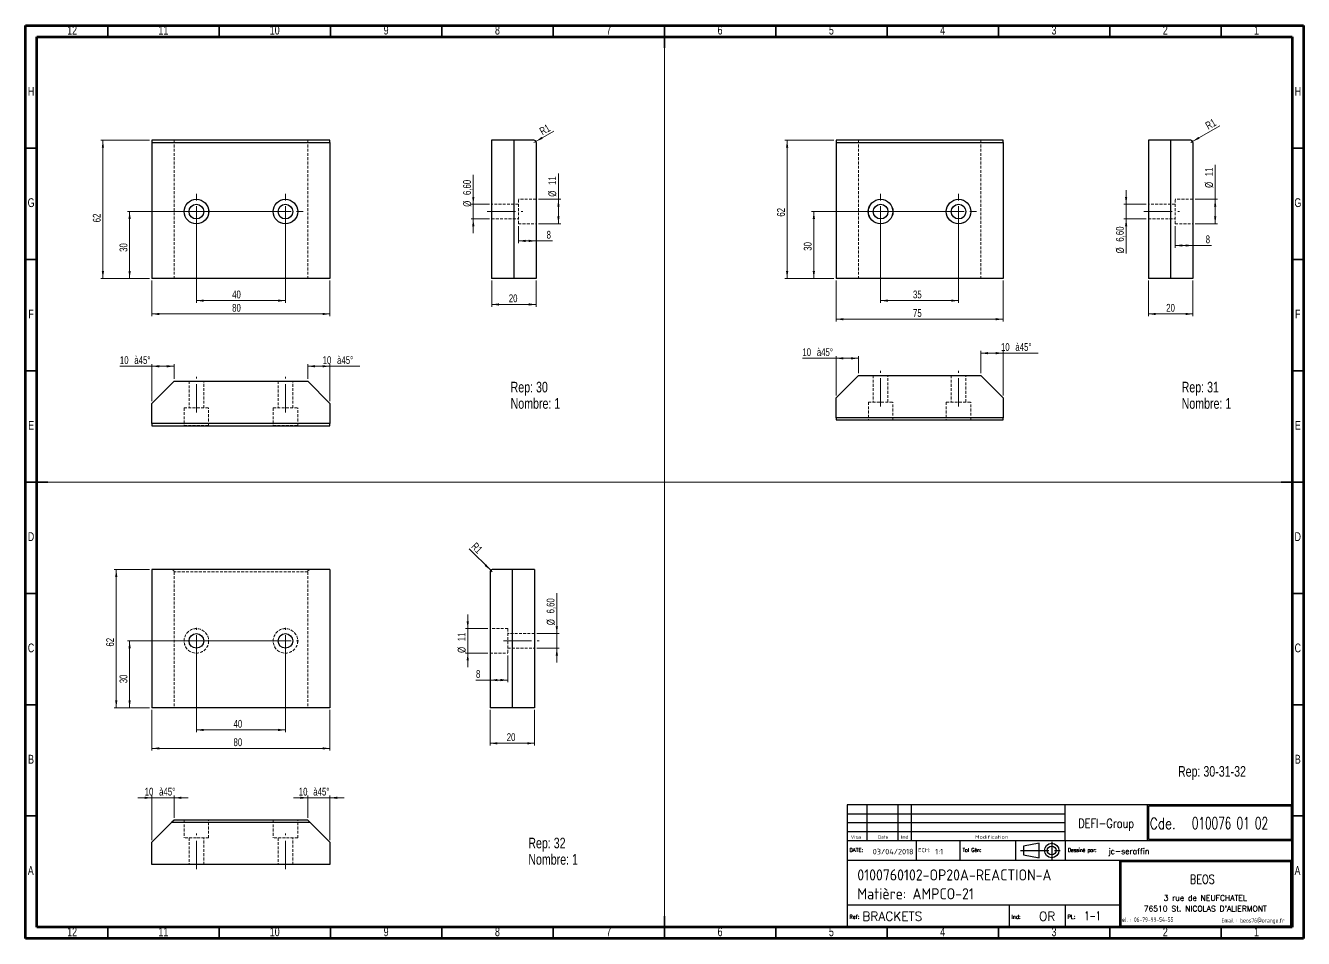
# Model space of a CAD drawing. Header units: millimetres. Extents: x 15 to 589, y 5 to 415.
import ezdxf

# ---------------------------------------------------------------- set-up
doc = ezdxf.new("R2010")
doc.units = ezdxf.units.MM
doc.linetypes.add('CENTERX2', pattern=[20.32, 12.7, -2.54, 2.54, -2.54])
doc.linetypes.add('HIDDEN', pattern=[1.905, 1.27, -0.635])
doc.layers.add('DIMENSIONS', color=176, linetype='Continuous')
doc.styles.add('SLDTEXTSTYLE0', font='TXT', dxfattribs={"width": 0.75})
doc.styles.add('SLDTEXTSTYLE1', font='ISOCP')
doc.styles.add('SLDTEXTSTYLE10', font='ISOCP', dxfattribs={"width": 1.147311})
doc.styles.add('SLDTEXTSTYLE11', font='ISOCP', dxfattribs={"width": 1.385904})
doc.styles.add('SLDTEXTSTYLE12', font='ISOCP', dxfattribs={"width": 1.246461})
doc.styles.add('SLDTEXTSTYLE13', font='ROMAND')
doc.styles.add('SLDTEXTSTYLE2', font='ROMANT', dxfattribs={"width": 0.8})
doc.styles.add('SLDTEXTSTYLE3', font='ISOCP', dxfattribs={"width": 0.8})
doc.styles.add('SLDTEXTSTYLE4', font='ROMANS', dxfattribs={"width": 0.8})
doc.styles.add('SLDTEXTSTYLE5', font='ROMANT')
doc.styles.add('SLDTEXTSTYLE6', font='ROMANS')
doc.styles.add('SLDTEXTSTYLE7', font='ROMANT', dxfattribs={"width": 0.65})
doc.styles.add('SLDTEXTSTYLE8', font='ISOCP', dxfattribs={"width": 1.446157})
doc.styles.add('SLDTEXTSTYLE9', font='ISOCP', dxfattribs={"width": 1.294402})
doc.dimstyles.new('SLDDIMSTYLE0', dxfattribs={"dimtxt": 3.5, "dimasz": 3.302, "dimexe": 0, "dimexo": 0.0625, "dimgap": 0.875, "dimtad": 1, "dimrnd": 1e-09, "dimzin": 12, "dimdsep": 46, "dimtxsty": 'SLDTEXTSTYLE0', "dimsah": 1, "dimcen": 0.09, "dimadec": 0, "dimazin": 3, "dimtfac": 1, "dimtofl": 0, "dimtmove": 0, "dimatfit": 3, "dimfxl": 1, "dimfrac": 2, "dimtolj": 1, "dimtzin": 12, "dimarcsym": 0})
doc.dimstyles.new('SLDDIMSTYLE1', dxfattribs={"dimtxt": 3.5, "dimasz": 3.302, "dimexe": 0, "dimexo": 0.0625, "dimgap": 0.875, "dimtad": 1, "dimrnd": 1e-09, "dimzin": 12, "dimdsep": 46, "dimtxsty": 'SLDTEXTSTYLE0', "dimsah": 1, "dimcen": 0, "dimadec": 0, "dimazin": 3, "dimtfac": 1, "dimtofl": 0, "dimtmove": 0, "dimatfit": 3, "dimfxl": 1, "dimfrac": 2, "dimtolj": 1, "dimtzin": 12, "dimarcsym": 0})
doc.dimstyles.new('SLDDIMSTYLE2', dxfattribs={"dimtxt": 3.5, "dimasz": 3.302, "dimexe": 0, "dimexo": 0.0625, "dimgap": 0.875, "dimtad": 1, "dimrnd": 1e-09, "dimzin": 12, "dimdsep": 46, "dimtxsty": 'SLDTEXTSTYLE0', "dimsah": 1, "dimcen": 0.09, "dimadec": 0, "dimazin": 3, "dimtfac": 1, "dimtmove": 0, "dimatfit": 0, "dimfxl": 1, "dimfrac": 2, "dimtolj": 1, "dimtzin": 12, "dimarcsym": 0})

# ---------------------------------------------------------------- blocks, each defined once
blk = doc.blocks.new('SW_NOTE_0')
at = {"color": 0, "linetype": 'Continuous', "lineweight": 0, "char_height": 4.763, "attachment_point": 1, "style": 'SLDTEXTSTYLE0'}
for s, insert in [('Rep: 30', (0, 6.14)), ('Nombre: 1', (0, -1.21))]:
    blk.add_mtext(s, dxfattribs=dict(at, insert=insert))
blk = doc.blocks.new('SW_NOTE_1')
at = {"color": 0, "linetype": 'Continuous', "lineweight": 0, "char_height": 4.763, "attachment_point": 1, "style": 'SLDTEXTSTYLE0'}
for s, insert in [('Rep: 31', (0, 6.14)), ('Nombre: 1', (0, -1.21))]:
    blk.add_mtext(s, dxfattribs=dict(at, insert=insert))
blk = doc.blocks.new('SW_NOTE_2')
at = {"color": 0, "linetype": 'Continuous', "lineweight": 0, "char_height": 4.763, "attachment_point": 1, "style": 'SLDTEXTSTYLE0'}
for s, insert in [('Rep: 32', (0, 6.14)), ('Nombre: 1', (0, -1.21))]:
    blk.add_mtext(s, dxfattribs=dict(at, insert=insert))
blk = doc.blocks.new('_D')
at = {"color": 7, "linetype": 'Continuous', "lineweight": 18}
for p, q in [((91.74, 330.48), (91.74, 290.48)), ((131.74, 330.48), (131.74, 290.48)), ((91.74, 291.48), (131.74, 291.48))]:
    blk.add_line(p, q, dxfattribs=at)
for points in [[(91.74, 291.48), (95.04, 290.98), (95.04, 291.99)], [(131.74, 291.48), (128.43, 291.99), (128.43, 290.98)]]:
    blk.add_solid(points, dxfattribs=at)
at = {"color": 7, "linetype": 'Continuous', "lineweight": 18, "insert": (107.8, 296), "char_height": 3.5, "attachment_point": 1, "style": 'SLDTEXTSTYLE0'}
blk.add_mtext('40', dxfattribs=at)
blk = doc.blocks.new('_D_1')
at = {"color": 7, "linetype": 'Continuous', "lineweight": 18}
for p, q in [((71.74, 300.48), (71.74, 284.48)), ((151.74, 300.48), (151.74, 284.48)), ((151.74, 285.48), (71.74, 285.48))]:
    blk.add_line(p, q, dxfattribs=at)
for points in [[(71.74, 285.48), (75.04, 284.98), (75.04, 285.99)], [(151.74, 285.48), (148.43, 285.99), (148.43, 284.98)]]:
    blk.add_solid(points, dxfattribs=at)
at = {"color": 7, "linetype": 'Continuous', "lineweight": 18, "insert": (107.8, 290), "char_height": 3.5, "attachment_point": 1, "style": 'SLDTEXTSTYLE0'}
blk.add_mtext('80', dxfattribs=at)
blk = doc.blocks.new('_D_2')
at = {"color": 7, "linetype": 'Continuous', "lineweight": 18}
for p, q in [((130.74, 331.48), (60.74, 331.48)), ((61.74, 331.48), (61.74, 301.48)), ((70.74, 301.48), (60.74, 301.48))]:
    blk.add_line(p, q, dxfattribs=at)
for points in [[(61.74, 331.48), (61.23, 328.18), (62.24, 328.18)], [(61.74, 301.48), (62.24, 304.79), (61.23, 304.79)]]:
    blk.add_solid(points, dxfattribs=at)
at = {"color": 7, "linetype": 'Continuous', "lineweight": 18, "insert": (57.22, 313.38), "char_height": 3.5, "attachment_point": 1, "rotation": 90, "style": 'SLDTEXTSTYLE0'}
blk.add_mtext('30', dxfattribs=at)
blk = doc.blocks.new('_D_3')
at = {"color": 7, "linetype": 'Continuous', "lineweight": 18}
for p, q in [((70.74, 363.48), (48.74, 363.48)), ((49.74, 363.48), (49.74, 301.48)), ((70.74, 301.48), (48.74, 301.48))]:
    blk.add_line(p, q, dxfattribs=at)
for points in [[(49.74, 363.48), (49.23, 360.18), (50.24, 360.18)], [(49.74, 301.48), (50.24, 304.79), (49.23, 304.79)]]:
    blk.add_solid(points, dxfattribs=at)
at = {"color": 7, "linetype": 'Continuous', "lineweight": 18, "insert": (45.22, 326.65), "char_height": 3.5, "attachment_point": 1, "rotation": 90, "style": 'SLDTEXTSTYLE0'}
blk.add_mtext('62', dxfattribs=at)
blk = doc.blocks.new('SW_CENTERMARKSYMBOL_0')
at = {"color": 0, "linetype": 'Continuous', "lineweight": 0}
for p, q in [((0, 5), (0, 8)), ((-5, 0), (-8, 0)), ((0, 0), (-2.5, 0)), ((0, 0), (0, 2.5)), ((0, 0), (0, -2.5)), ((0, 0), (2.5, 0)), ((5, 0), (8, 0)), ((0, -5), (0, -8))]:
    blk.add_line(p, q, dxfattribs=at)
blk = doc.blocks.new('SW_CENTERMARKSYMBOL_1')
at = {"color": 0, "linetype": 'Continuous', "lineweight": 0}
for p, q in [((0, 5), (0, 8)), ((-5, 0), (-8, 0)), ((0, 0), (-2.5, 0)), ((0, 0), (0, 2.5)), ((0, 0), (0, -2.5)), ((0, 0), (2.5, 0)), ((5, 0), (8, 0)), ((0, -5), (0, -8))]:
    blk.add_line(p, q, dxfattribs=at)
blk = doc.blocks.new('_D_4')
at = {"color": 7, "linetype": 'Continuous', "lineweight": 18}
for q in [(252.31, 367.65), (243.37, 362.48)]:
    blk.add_line((244.23, 362.98), q, dxfattribs=at)
blk.add_solid([(244.23, 362.98), (247.35, 364.19), (246.84, 365.07)], dxfattribs=at)
at = {"color": 7, "linetype": 'Continuous', "lineweight": 18, "insert": (245.43, 368.71), "char_height": 3.5, "attachment_point": 1, "rotation": 30, "style": 'SLDTEXTSTYLE0'}
blk.add_mtext('R1', dxfattribs=at)
blk = doc.blocks.new('_D_5')
at = {"color": 7, "linetype": 'Continuous', "lineweight": 18}
for p, q in [((254.37, 336.98), (254.37, 348.6)), ((245.34, 336.98), (255.37, 336.98)), ((254.37, 325.98), (254.37, 336.98)), ((245.34, 325.98), (255.37, 325.98))]:
    blk.add_line(p, q, dxfattribs=at)
for points in [[(254.37, 336.98), (253.86, 333.68), (254.87, 333.68)], [(254.37, 325.98), (254.87, 329.29), (253.86, 329.29)]]:
    blk.add_solid(points, dxfattribs=at)
at = {"color": 7, "linetype": 'Continuous', "lineweight": 18, "char_height": 3.5, "attachment_point": 1, "rotation": 90, "style": 'SLDTEXTSTYLE0'}
for s, insert in [('11', (249.8, 343.43)), ('%%c', (249.85, 338.15))]:
    blk.add_mtext(s, dxfattribs=dict(at, insert=insert))
blk = doc.blocks.new('_D_6')
at = {"color": 7, "linetype": 'Continuous', "lineweight": 18}
for p, q in [((216.1, 334.78), (216.1, 347.96)), ((223.37, 334.78), (215.1, 334.78)), ((216.1, 334.78), (216.1, 328.18)), ((223.37, 328.18), (215.1, 328.18)), ((216.1, 328.18), (216.1, 321.83))]:
    blk.add_line(p, q, dxfattribs=at)
for points in [[(216.1, 334.78), (216.61, 338.09), (215.59, 338.09)], [(216.1, 328.18), (215.59, 324.88), (216.61, 324.88)]]:
    blk.add_solid(points, dxfattribs=at)
at = {"color": 7, "linetype": 'Continuous', "lineweight": 18, "char_height": 3.5, "attachment_point": 1, "rotation": 90, "style": 'SLDTEXTSTYLE0'}
for s, insert in [('6,60', (211.53, 338.91)), ('%%c', (211.59, 333.63))]:
    blk.add_mtext(s, dxfattribs=dict(at, insert=insert))
blk = doc.blocks.new('_D_7')
at = {"color": 7, "linetype": 'Continuous', "lineweight": 18}
for p, q in [((236.37, 324.98), (236.37, 317.31)), ((236.37, 318.31), (244.37, 318.31)), ((244.37, 318.31), (251.63, 318.31))]:
    blk.add_line(p, q, dxfattribs=at)
for points in [[(236.37, 318.31), (239.67, 317.8), (239.67, 318.82)], [(244.37, 318.31), (241.06, 318.82), (241.06, 317.8)]]:
    blk.add_solid(points, dxfattribs=at)
at = {"color": 7, "linetype": 'Continuous', "lineweight": 18, "insert": (249.05, 322.82), "char_height": 3.5, "attachment_point": 1, "style": 'SLDTEXTSTYLE0'}
blk.add_mtext('8', dxfattribs=at)
blk = doc.blocks.new('_D_8')
at = {"color": 7, "linetype": 'Continuous', "lineweight": 18}
for p, q in [((224.37, 300.48), (224.37, 288.76)), ((244.37, 300.48), (244.37, 288.76)), ((244.37, 289.76), (224.37, 289.76))]:
    blk.add_line(p, q, dxfattribs=at)
for points in [[(224.37, 289.76), (227.67, 289.25), (227.67, 290.27)], [(244.37, 289.76), (241.06, 290.27), (241.06, 289.25)]]:
    blk.add_solid(points, dxfattribs=at)
at = {"color": 7, "linetype": 'Continuous', "lineweight": 18, "insert": (232.06, 294.27), "char_height": 3.5, "attachment_point": 1, "style": 'SLDTEXTSTYLE0'}
blk.add_mtext('20', dxfattribs=at)
blk = doc.blocks.new('_D_9')
at = {"color": 7, "linetype": 'Continuous', "lineweight": 18}
for p, q in [((141.74, 256.31), (141.74, 263)), ((141.74, 262), (151.74, 262)), ((151.74, 246.31), (151.74, 263)), ((151.74, 262), (165.13, 262))]:
    blk.add_line(p, q, dxfattribs=at)
for points in [[(141.74, 262), (145.04, 261.49), (145.04, 262.51)], [(151.74, 262), (148.43, 262.51), (148.43, 261.49)]]:
    blk.add_solid(points, dxfattribs=at)
at = {"color": 7, "linetype": 'Continuous', "lineweight": 18, "char_height": 3.5, "attachment_point": 1, "style": 'SLDTEXTSTYLE0'}
for s, insert in [('10', (148.44, 266.51)), ('à45°', (154.93, 266.51))]:
    blk.add_mtext(s, dxfattribs=dict(at, insert=insert))
blk = doc.blocks.new('_D_10')
at = {"color": 7, "linetype": 'Continuous', "lineweight": 18}
for p, q in [((71.74, 262), (57.36, 262)), ((71.74, 246.31), (71.74, 263)), ((81.74, 262), (71.74, 262)), ((81.74, 256.31), (81.74, 263))]:
    blk.add_line(p, q, dxfattribs=at)
for points in [[(71.74, 262), (75.04, 261.49), (75.04, 262.51)], [(81.74, 262), (78.43, 262.51), (78.43, 261.49)]]:
    blk.add_solid(points, dxfattribs=at)
at = {"color": 7, "linetype": 'Continuous', "lineweight": 18, "char_height": 3.5, "attachment_point": 1, "style": 'SLDTEXTSTYLE0'}
for s, insert in [('10', (57.36, 266.51)), ('à45°', (63.84, 266.51))]:
    blk.add_mtext(s, dxfattribs=dict(at, insert=insert))
blk = doc.blocks.new('_D_11')
at = {"color": 7, "linetype": 'Continuous', "lineweight": 18}
for p, q in [((433.08, 331.48), (368.08, 331.48)), ((369.08, 331.48), (369.08, 301.48)), ((378.08, 301.48), (368.08, 301.48))]:
    blk.add_line(p, q, dxfattribs=at)
for points in [[(369.08, 331.48), (368.57, 328.18), (369.59, 328.18)], [(369.08, 301.48), (369.59, 304.79), (368.57, 304.79)]]:
    blk.add_solid(points, dxfattribs=at)
at = {"color": 7, "linetype": 'Continuous', "lineweight": 18, "insert": (364.57, 313.88), "char_height": 3.5, "attachment_point": 1, "rotation": 90, "style": 'SLDTEXTSTYLE0'}
blk.add_mtext('30', dxfattribs=at)
blk = doc.blocks.new('_D_12')
at = {"color": 7, "linetype": 'Continuous', "lineweight": 18}
for p, q in [((378.08, 363.48), (356.08, 363.48)), ((357.08, 301.48), (357.08, 363.48)), ((378.08, 301.48), (356.08, 301.48))]:
    blk.add_line(p, q, dxfattribs=at)
for points in [[(357.08, 363.48), (356.57, 360.18), (357.59, 360.18)], [(357.08, 301.48), (357.59, 304.79), (356.57, 304.79)]]:
    blk.add_solid(points, dxfattribs=at)
at = {"color": 7, "linetype": 'Continuous', "lineweight": 18, "insert": (352.57, 329.2), "char_height": 3.5, "attachment_point": 1, "rotation": 90, "style": 'SLDTEXTSTYLE0'}
blk.add_mtext('62', dxfattribs=at)
blk = doc.blocks.new('_D_13')
at = {"color": 7, "linetype": 'Continuous', "lineweight": 18}
for p, q in [((399.08, 330.48), (399.08, 290.48)), ((434.08, 330.48), (434.08, 290.48)), ((399.08, 291.48), (434.08, 291.48))]:
    blk.add_line(p, q, dxfattribs=at)
for points in [[(399.08, 291.48), (402.38, 290.98), (402.38, 291.99)], [(434.08, 291.48), (430.78, 291.99), (430.78, 290.98)]]:
    blk.add_solid(points, dxfattribs=at)
at = {"color": 7, "linetype": 'Continuous', "lineweight": 18, "insert": (413.62, 296), "char_height": 3.5, "attachment_point": 1, "style": 'SLDTEXTSTYLE0'}
blk.add_mtext('35', dxfattribs=at)
blk = doc.blocks.new('_D_14')
at = {"color": 7, "linetype": 'Continuous', "lineweight": 18}
for p, q in [((379.08, 300.48), (379.08, 282.14)), ((454.08, 300.48), (454.08, 282.14)), ((454.08, 283.14), (379.08, 283.14))]:
    blk.add_line(p, q, dxfattribs=at)
for points in [[(379.08, 283.14), (382.38, 282.63), (382.38, 283.64)], [(454.08, 283.14), (450.78, 283.64), (450.78, 282.63)]]:
    blk.add_solid(points, dxfattribs=at)
at = {"color": 7, "linetype": 'Continuous', "lineweight": 18, "insert": (413.62, 287.65), "char_height": 3.5, "attachment_point": 1, "style": 'SLDTEXTSTYLE0'}
blk.add_mtext('75', dxfattribs=at)
blk = doc.blocks.new('SW_CENTERMARKSYMBOL_2')
at = {"color": 0, "linetype": 'Continuous', "lineweight": 0}
for p, q in [((0, 5), (0, 8)), ((-5, 0), (-8, 0)), ((0, 0), (-2.5, 0)), ((0, 0), (0, 2.5)), ((0, 0), (0, -2.5)), ((0, 0), (2.5, 0)), ((5, 0), (8, 0)), ((0, -5), (0, -8))]:
    blk.add_line(p, q, dxfattribs=at)
blk = doc.blocks.new('SW_CENTERMARKSYMBOL_3')
at = {"color": 0, "linetype": 'Continuous', "lineweight": 0}
for p, q in [((0, 5), (0, 8)), ((-5, 0), (-8, 0)), ((0, 0), (-2.5, 0)), ((0, 0), (0, 2.5)), ((0, 0), (0, -2.5)), ((0, 0), (2.5, 0)), ((5, 0), (8, 0)), ((0, -5), (0, -8))]:
    blk.add_line(p, q, dxfattribs=at)
blk = doc.blocks.new('_D_15')
at = {"color": 7, "linetype": 'Continuous', "lineweight": 18}
for p, q in [((549.36, 336.98), (549.36, 352.55)), ((540.33, 336.98), (550.36, 336.98)), ((549.36, 325.98), (549.36, 336.98)), ((540.33, 325.98), (550.36, 325.98))]:
    blk.add_line(p, q, dxfattribs=at)
for points in [[(549.36, 336.98), (548.85, 333.68), (549.86, 333.68)], [(549.36, 325.98), (549.86, 329.29), (548.85, 329.29)]]:
    blk.add_solid(points, dxfattribs=at)
at = {"color": 7, "linetype": 'Continuous', "lineweight": 18, "char_height": 3.5, "attachment_point": 1, "rotation": 90, "style": 'SLDTEXTSTYLE0'}
for s, insert in [('11', (544.79, 347.38)), ('%%c', (544.84, 342.1))]:
    blk.add_mtext(s, dxfattribs=dict(at, insert=insert))
blk = doc.blocks.new('_D_16')
at = {"color": 7, "linetype": 'Continuous', "lineweight": 18}
for p, q in [((531.36, 324.98), (531.36, 315.24)), ((531.36, 316.24), (539.36, 316.24)), ((539.36, 316.24), (547.68, 316.24))]:
    blk.add_line(p, q, dxfattribs=at)
for points in [[(531.36, 316.24), (534.66, 315.74), (534.66, 316.75)], [(539.36, 316.24), (536.05, 316.75), (536.05, 315.74)]]:
    blk.add_solid(points, dxfattribs=at)
at = {"color": 7, "linetype": 'Continuous', "lineweight": 18, "insert": (545.09, 320.76), "char_height": 3.5, "attachment_point": 1, "style": 'SLDTEXTSTYLE0'}
blk.add_mtext('8', dxfattribs=at)
blk = doc.blocks.new('_D_17')
at = {"color": 7, "linetype": 'Continuous', "lineweight": 18}
for p, q in [((509.36, 334.78), (509.36, 341.13)), ((518.36, 334.78), (508.36, 334.78)), ((509.36, 334.78), (509.36, 328.18)), ((518.36, 328.18), (508.36, 328.18)), ((509.36, 328.18), (509.36, 312.68))]:
    blk.add_line(p, q, dxfattribs=at)
for points in [[(509.36, 334.78), (509.86, 338.09), (508.85, 338.09)], [(509.36, 328.18), (508.85, 324.88), (509.86, 324.88)]]:
    blk.add_solid(points, dxfattribs=at)
at = {"color": 7, "linetype": 'Continuous', "lineweight": 18, "char_height": 3.5, "attachment_point": 1, "rotation": 90, "style": 'SLDTEXTSTYLE0'}
for s, insert in [('6,60', (504.79, 317.96)), ('%%c', (504.84, 312.68))]:
    blk.add_mtext(s, dxfattribs=dict(at, insert=insert))
blk = doc.blocks.new('_D_18')
at = {"color": 7, "linetype": 'Continuous', "lineweight": 18}
for q in [(551.45, 370.04), (538.36, 362.48)]:
    blk.add_line((539.22, 362.98), q, dxfattribs=at)
blk.add_solid([(539.22, 362.98), (542.34, 364.19), (541.83, 365.07)], dxfattribs=at)
at = {"color": 7, "linetype": 'Continuous', "lineweight": 18, "insert": (544.53, 371.18), "char_height": 3.5, "attachment_point": 1, "rotation": 30, "style": 'SLDTEXTSTYLE0'}
blk.add_mtext('R1', dxfattribs=at)
blk = doc.blocks.new('_D_19')
at = {"color": 7, "linetype": 'Continuous', "lineweight": 18}
for p, q in [((519.36, 300.48), (519.36, 284.48)), ((539.36, 300.48), (539.36, 284.48)), ((539.36, 285.48), (519.36, 285.48))]:
    blk.add_line(p, q, dxfattribs=at)
for points in [[(519.36, 285.48), (522.66, 284.98), (522.66, 285.99)], [(539.36, 285.48), (536.05, 285.99), (536.05, 284.98)]]:
    blk.add_solid(points, dxfattribs=at)
at = {"color": 7, "linetype": 'Continuous', "lineweight": 18, "insert": (527.36, 290), "char_height": 3.5, "attachment_point": 1, "style": 'SLDTEXTSTYLE0'}
blk.add_mtext('20', dxfattribs=at)
blk = doc.blocks.new('_D_20')
at = {"color": 7, "linetype": 'Continuous', "lineweight": 18}
for p, q in [((379.08, 265.57), (363.94, 265.57)), ((379.08, 248.88), (379.08, 266.57)), ((389.08, 265.57), (379.08, 265.57)), ((389.08, 258.88), (389.08, 266.57))]:
    blk.add_line(p, q, dxfattribs=at)
for points in [[(379.08, 265.57), (382.38, 265.06), (382.38, 266.08)], [(389.08, 265.57), (385.78, 266.08), (385.78, 265.06)]]:
    blk.add_solid(points, dxfattribs=at)
at = {"color": 7, "linetype": 'Continuous', "lineweight": 18, "char_height": 3.5, "attachment_point": 1, "style": 'SLDTEXTSTYLE0'}
for s, insert in [('10', (363.94, 270.08)), ('à45°', (370.42, 270.08))]:
    blk.add_mtext(s, dxfattribs=dict(at, insert=insert))
blk = doc.blocks.new('_D_21')
at = {"color": 7, "linetype": 'Continuous', "lineweight": 18}
for p, q in [((444.08, 258.88), (444.08, 268.88)), ((444.08, 267.88), (454.08, 267.88)), ((454.08, 248.88), (454.08, 268.88)), ((454.08, 267.88), (469.82, 267.88))]:
    blk.add_line(p, q, dxfattribs=at)
for points in [[(444.08, 267.88), (447.38, 267.37), (447.38, 268.39)], [(454.08, 267.88), (450.78, 268.39), (450.78, 267.37)]]:
    blk.add_solid(points, dxfattribs=at)
at = {"color": 7, "linetype": 'Continuous', "lineweight": 18, "char_height": 3.5, "attachment_point": 1, "style": 'SLDTEXTSTYLE0'}
for s, insert in [('10', (453.13, 272.39)), ('à45°', (459.61, 272.39))]:
    blk.add_mtext(s, dxfattribs=dict(at, insert=insert))
blk = doc.blocks.new('_D_22')
at = {"color": 7, "linetype": 'Continuous', "lineweight": 18}
for p, q in [((91.74, 137.65), (91.74, 97.65)), ((131.74, 137.65), (131.74, 97.65)), ((91.74, 98.65), (131.74, 98.65))]:
    blk.add_line(p, q, dxfattribs=at)
for points in [[(91.74, 98.65), (95.04, 98.14), (95.04, 99.16)], [(131.74, 98.65), (128.43, 99.16), (128.43, 98.14)]]:
    blk.add_solid(points, dxfattribs=at)
at = {"color": 7, "linetype": 'Continuous', "lineweight": 18, "insert": (108.41, 103.16), "char_height": 3.5, "attachment_point": 1, "style": 'SLDTEXTSTYLE0'}
blk.add_mtext('40', dxfattribs=at)
blk = doc.blocks.new('_D_23')
at = {"color": 7, "linetype": 'Continuous', "lineweight": 18}
for p, q in [((71.74, 107.65), (71.74, 89.36)), ((151.74, 107.65), (151.74, 89.36)), ((71.74, 90.36), (151.74, 90.36))]:
    blk.add_line(p, q, dxfattribs=at)
for points in [[(71.74, 90.36), (75.04, 89.86), (75.04, 90.87)], [(151.74, 90.36), (148.43, 90.87), (148.43, 89.86)]]:
    blk.add_solid(points, dxfattribs=at)
at = {"color": 7, "linetype": 'Continuous', "lineweight": 18, "insert": (108.41, 94.88), "char_height": 3.5, "attachment_point": 1, "style": 'SLDTEXTSTYLE0'}
blk.add_mtext('80', dxfattribs=at)
blk = doc.blocks.new('_D_24')
at = {"color": 7, "linetype": 'Continuous', "lineweight": 18}
for p, q in [((130.74, 138.65), (60.74, 138.65)), ((61.74, 138.65), (61.74, 108.65)), ((70.74, 108.65), (60.74, 108.65))]:
    blk.add_line(p, q, dxfattribs=at)
for points in [[(61.74, 138.65), (61.23, 135.35), (62.24, 135.35)], [(61.74, 108.65), (62.24, 111.95), (61.23, 111.95)]]:
    blk.add_solid(points, dxfattribs=at)
at = {"color": 7, "linetype": 'Continuous', "lineweight": 18, "insert": (57.22, 119.61), "char_height": 3.5, "attachment_point": 1, "rotation": 90, "style": 'SLDTEXTSTYLE0'}
blk.add_mtext('30', dxfattribs=at)
blk = doc.blocks.new('_D_25')
at = {"color": 7, "linetype": 'Continuous', "lineweight": 18}
for p, q in [((70.74, 170.65), (54.74, 170.65)), ((55.74, 108.65), (55.74, 170.65)), ((70.74, 108.65), (54.74, 108.65))]:
    blk.add_line(p, q, dxfattribs=at)
for points in [[(55.74, 170.65), (55.23, 167.35), (56.24, 167.35)], [(55.74, 108.65), (56.24, 111.95), (55.23, 111.95)]]:
    blk.add_solid(points, dxfattribs=at)
at = {"color": 7, "linetype": 'Continuous', "lineweight": 18, "insert": (51.22, 136.09), "char_height": 3.5, "attachment_point": 1, "rotation": 90, "style": 'SLDTEXTSTYLE0'}
blk.add_mtext('62', dxfattribs=at)
blk = doc.blocks.new('SW_CENTERMARKSYMBOL_4')
at = {"color": 0, "linetype": 'Continuous', "lineweight": 0}
for p, q in [((0, 5), (0, 5.8)), ((-5, 0), (-5.8, 0)), ((0, 0), (-2.5, 0)), ((0, 0), (0, 2.5)), ((0, 0), (0, -2.5)), ((0, 0), (2.5, 0)), ((5, 0), (5.8, 0)), ((0, -5), (0, -5.8))]:
    blk.add_line(p, q, dxfattribs=at)
blk = doc.blocks.new('SW_CENTERMARKSYMBOL_5')
at = {"color": 0, "linetype": 'Continuous', "lineweight": 0}
for p, q in [((0, 5), (0, 5.8)), ((-5, 0), (-5.8, 0)), ((0, 0), (-2.5, 0)), ((0, 0), (0, 2.5)), ((0, 0), (0, -2.5)), ((0, 0), (2.5, 0)), ((5, 0), (5.8, 0)), ((0, -5), (0, -5.8))]:
    blk.add_line(p, q, dxfattribs=at)
blk = doc.blocks.new('_D_26')
at = {"color": 7, "linetype": 'Continuous', "lineweight": 18}
for q in [(214.22, 180.05), (224.63, 169.65)]:
    blk.add_line((223.92, 170.35), q, dxfattribs=at)
blk.add_solid([(223.92, 170.35), (221.95, 173.05), (221.23, 172.33)], dxfattribs=at)
at = {"color": 7, "linetype": 'Continuous', "lineweight": 18, "insert": (217.37, 183.2), "char_height": 3.5, "attachment_point": 1, "rotation": 315, "style": 'SLDTEXTSTYLE0'}
blk.add_mtext('R1', dxfattribs=at)
blk = doc.blocks.new('_D_27')
at = {"color": 7, "linetype": 'Continuous', "lineweight": 18}
for p, q in [((213.63, 144.15), (213.63, 150.5)), ((222.66, 144.15), (212.63, 144.15)), ((213.63, 144.15), (213.63, 133.15)), ((222.66, 133.15), (212.63, 133.15)), ((213.63, 133.15), (213.63, 126.8))]:
    blk.add_line(p, q, dxfattribs=at)
for points in [[(213.63, 144.15), (214.14, 147.45), (213.12, 147.45)], [(213.63, 133.15), (213.12, 129.85), (214.14, 129.85)]]:
    blk.add_solid(points, dxfattribs=at)
at = {"color": 7, "linetype": 'Continuous', "lineweight": 18, "char_height": 3.5, "attachment_point": 1, "rotation": 90, "style": 'SLDTEXTSTYLE0'}
for s, insert in [('11', (209.07, 138.5)), ('%%c', (209.12, 133.23))]:
    blk.add_mtext(s, dxfattribs=dict(at, insert=insert))
blk = doc.blocks.new('_D_28')
at = {"color": 7, "linetype": 'Continuous', "lineweight": 18}
for p, q in [((253.63, 141.95), (253.63, 160.04)), ((244.63, 141.95), (254.63, 141.95)), ((253.63, 141.95), (253.63, 135.35)), ((244.63, 135.35), (254.63, 135.35)), ((253.63, 135.35), (253.63, 129))]:
    blk.add_line(p, q, dxfattribs=at)
for points in [[(253.63, 141.95), (254.14, 145.25), (253.12, 145.25)], [(253.63, 135.35), (253.12, 132.05), (254.14, 132.05)]]:
    blk.add_solid(points, dxfattribs=at)
at = {"color": 7, "linetype": 'Continuous', "lineweight": 18, "char_height": 3.5, "attachment_point": 1, "rotation": 90, "style": 'SLDTEXTSTYLE0'}
for s, insert in [('6,60', (249.07, 150.99)), ('%%c', (249.12, 145.71))]:
    blk.add_mtext(s, dxfattribs=dict(at, insert=insert))
blk = doc.blocks.new('_D_29')
at = {"color": 7, "linetype": 'Continuous', "lineweight": 18}
for p, q in [((231.63, 132.15), (231.63, 120.05)), ((223.63, 121.05), (217.32, 121.05)), ((231.63, 121.05), (223.63, 121.05))]:
    blk.add_line(p, q, dxfattribs=at)
for points in [[(223.63, 121.05), (226.93, 120.54), (226.93, 121.56)], [(231.63, 121.05), (228.33, 121.56), (228.33, 120.54)]]:
    blk.add_solid(points, dxfattribs=at)
at = {"color": 7, "linetype": 'Continuous', "lineweight": 18, "insert": (217.32, 125.56), "char_height": 3.5, "attachment_point": 1, "style": 'SLDTEXTSTYLE0'}
blk.add_mtext('8', dxfattribs=at)
blk = doc.blocks.new('_D_30')
at = {"color": 7, "linetype": 'Continuous', "lineweight": 18}
for p, q in [((223.63, 107.65), (223.63, 91.65)), ((243.63, 107.65), (243.63, 91.65)), ((243.63, 92.65), (223.63, 92.65))]:
    blk.add_line(p, q, dxfattribs=at)
for points in [[(223.63, 92.65), (226.93, 92.14), (226.93, 93.16)], [(243.63, 92.65), (240.33, 93.16), (240.33, 92.14)]]:
    blk.add_solid(points, dxfattribs=at)
at = {"color": 7, "linetype": 'Continuous', "lineweight": 18, "insert": (231.14, 97.16), "char_height": 3.5, "attachment_point": 1, "style": 'SLDTEXTSTYLE0'}
blk.add_mtext('20', dxfattribs=at)
blk = doc.blocks.new('_D_31')
at = {"color": 7, "linetype": 'Continuous', "lineweight": 18}
for p, q in [((71.74, 49.17), (71.74, 69.17)), ((81.74, 59.17), (81.74, 69.17)), ((71.74, 68.17), (65.39, 68.17)), ((71.74, 68.17), (81.74, 68.17)), ((81.74, 68.17), (88.09, 68.17))]:
    blk.add_line(p, q, dxfattribs=at)
for points in [[(71.74, 68.17), (68.43, 68.68), (68.43, 67.66)], [(81.74, 68.17), (85.04, 67.66), (85.04, 68.68)]]:
    blk.add_solid(points, dxfattribs=at)
at = {"color": 7, "linetype": 'Continuous', "lineweight": 18, "char_height": 3.5, "attachment_point": 1, "style": 'SLDTEXTSTYLE0'}
for s, insert in [('10', (68.51, 72.68)), ('à45°', (74.99, 72.68))]:
    blk.add_mtext(s, dxfattribs=dict(at, insert=insert))
blk = doc.blocks.new('_D_32')
at = {"color": 7, "linetype": 'Continuous', "lineweight": 18}
for p, q in [((141.74, 59.17), (141.74, 69.17)), ((151.74, 49.17), (151.74, 69.17)), ((141.74, 68.17), (135.39, 68.17)), ((141.74, 68.17), (151.74, 68.17)), ((151.74, 68.17), (158.09, 68.17))]:
    blk.add_line(p, q, dxfattribs=at)
for points in [[(141.74, 68.17), (138.43, 68.68), (138.43, 67.66)], [(151.74, 68.17), (155.04, 67.66), (155.04, 68.68)]]:
    blk.add_solid(points, dxfattribs=at)
at = {"color": 7, "linetype": 'Continuous', "lineweight": 18, "char_height": 3.5, "attachment_point": 1, "style": 'SLDTEXTSTYLE0'}
for s, insert in [('10', (137.74, 72.68)), ('à45°', (144.23, 72.68))]:
    blk.add_mtext(s, dxfattribs=dict(at, insert=insert))

msp = doc.modelspace()

# ---------------------------------------------------------------- linework, layer by layer
at = {"color": 7, "linetype": 'Continuous', "lineweight": 70}
for p, q in [((15, 5), (15, 415)), ((15, 415), (589, 415)), ((589, 415), (589, 5)), ((20, 10), (20, 410)), ((20, 410), (584, 410)), ((584, 410), (584, 10)), ((584, 10), (20, 10)), ((589, 5), (15, 5))]:
    msp.add_line(p, q, dxfattribs=at)
at = {"color": 7, "linetype": 'Continuous', "lineweight": 35}
for p, q in [((52, 410), (52, 415)), ((102, 410), (102, 415)), ((152, 410), (152, 415)), ((202, 410), (202, 415)), ((252, 410), (252, 415)), ((302, 415), (302, 405)), ((302, 410), (302, 415)), ((352, 410), (352, 415)), ((402, 410), (402, 415)), ((452, 410), (452, 415)), ((502, 410), (502, 415)), ((552, 410), (552, 415)), ((20, 360), (15, 360)), ((584, 360), (589, 360)), ((20, 310), (15, 310)), ((584, 310), (589, 310)), ((20, 260), (15, 260)), ((584, 260), (589, 260)), ((15, 210), (25, 210)), ((20, 210), (15, 210)), ((589, 210), (579, 210)), ((584, 210), (589, 210)), ((20, 160), (15, 160)), ((584, 160), (589, 160)), ((20, 110), (15, 110)), ((584, 110), (589, 110)), ((20, 60), (15, 60)), ((584, 60), (589, 60)), ((302, 5), (302, 15)), ((52, 10), (52, 5)), ((102, 10), (102, 5)), ((152, 10), (152, 5)), ((202, 10), (202, 5)), ((252, 10), (252, 5)), ((302, 10), (302, 5)), ((352, 10), (352, 5)), ((402, 10), (402, 5)), ((452, 10), (452, 5)), ((502, 10), (502, 5)), ((552, 10), (552, 5))]:
    msp.add_line(p, q, dxfattribs=at)
at = {"color": 7, "linetype": 'Continuous', "lineweight": 18}
for p, q in [((302, 405), (302, 15)), ((25, 210), (579, 210))]:
    msp.add_line(p, q, dxfattribs=at)
at = {"color": 7, "linetype": 'Continuous', "lineweight": 25}
for p, q in [((151.736, 363.484), (71.736, 363.484)), ((71.736, 363.484), (71.736, 362.484)), ((71.736, 362.484), (151.736, 362.484)), ((71.736, 362.484), (71.736, 301.484)), ((151.736, 362.484), (151.736, 363.484)), ((151.736, 362.484), (151.736, 301.484)), ((224.366, 363.484), (224.366, 301.484)), ((234.366, 363.484), (224.366, 363.484)), ((234.366, 363.484), (234.366, 301.484)), ((243.366, 363.484), (234.366, 363.484)), ((244.366, 362.484), (244.366, 301.484)), ((454.082, 363.484), (379.082, 363.484)), ((379.082, 363.484), (379.082, 362.484)), ((379.082, 362.484), (454.082, 362.484)), ((379.082, 362.484), (379.082, 301.484)), ((454.082, 362.484), (454.082, 363.484)), ((454.082, 362.484), (454.082, 301.484)), ((519.356, 363.484), (519.356, 301.484)), ((529.356, 363.484), (519.356, 363.484)), ((529.356, 363.484), (529.356, 301.484)), ((538.356, 363.484), (529.356, 363.484)), ((539.356, 362.484), (539.356, 301.484)), ((151.736, 301.484), (71.736, 301.484)), ((234.366, 301.484), (224.366, 301.484)), ((244.366, 301.484), (234.366, 301.484)), ((454.082, 301.484), (379.082, 301.484)), ((529.356, 301.484), (519.356, 301.484)), ((539.356, 301.484), (529.356, 301.484)), ((71.736, 245.306), (81.736, 255.306)), ((81.736, 255.306), (141.736, 255.306)), ((141.736, 255.306), (151.736, 245.306)), ((379.082, 247.882), (389.082, 257.882)), ((389.082, 257.882), (444.082, 257.882)), ((444.082, 257.882), (454.082, 247.882)), ((379.082, 238.882), (379.082, 247.882)), ((454.082, 247.882), (454.082, 238.882)), ((71.736, 236.306), (71.736, 245.306)), ((151.736, 245.306), (151.736, 236.306)), ((151.736, 236.306), (71.736, 236.306)), ((71.736, 236.306), (71.736, 235.306)), ((151.736, 235.306), (151.736, 236.306)), ((454.082, 238.882), (379.082, 238.882)), ((379.082, 238.882), (379.082, 237.882)), ((379.082, 237.882), (454.082, 237.882)), ((454.082, 237.882), (454.082, 238.882)), ((71.736, 235.306), (151.736, 235.306)), ((71.736, 170.647), (71.736, 108.647)), ((151.736, 170.647), (71.736, 170.647)), ((151.736, 170.647), (151.736, 108.647)), ((223.63, 169.647), (223.63, 108.647)), ((233.63, 170.647), (224.63, 170.647)), ((233.63, 170.647), (233.63, 108.647)), ((243.63, 170.647), (233.63, 170.647)), ((243.63, 170.647), (243.63, 108.647)), ((151.736, 108.647), (71.736, 108.647)), ((233.63, 108.647), (223.63, 108.647)), ((243.63, 108.647), (233.63, 108.647)), ((81.736, 58.172), (80.736, 57.172)), ((141.736, 58.172), (81.736, 58.172)), ((142.736, 57.172), (141.736, 58.172)), ((71.736, 48.172), (80.736, 57.172)), ((80.736, 57.172), (142.736, 57.172)), ((142.736, 57.172), (151.736, 48.172)), ((71.736, 38.172), (71.736, 48.172)), ((151.736, 48.172), (151.736, 38.172)), ((151.736, 38.172), (71.736, 38.172))]:
    msp.add_line(p, q, dxfattribs=at)
at = {"color": 7, "linetype": 'HIDDEN', "lineweight": 18}
for p, q in [((81.736, 363.484), (81.736, 301.484)), ((141.736, 363.484), (141.736, 301.484)), ((389.082, 363.484), (389.082, 301.484)), ((444.082, 363.484), (444.082, 301.484)), ((236.366, 334.784), (224.366, 334.784)), ((236.366, 325.984), (236.366, 336.984)), ((244.341, 336.984), (236.366, 336.984)), ((244.366, 337.009), (244.341, 336.984)), ((244.341, 325.984), (244.341, 336.984)), ((531.356, 334.784), (519.356, 334.784)), ((531.356, 325.984), (531.356, 336.984)), ((539.331, 336.984), (531.356, 336.984)), ((539.356, 337.009), (539.331, 336.984)), ((539.331, 325.984), (539.331, 336.984)), ((224.366, 328.184), (236.366, 328.184)), ((519.356, 328.184), (531.356, 328.184)), ((236.366, 325.984), (244.341, 325.984)), ((244.341, 325.984), (244.366, 325.959)), ((531.356, 325.984), (539.331, 325.984)), ((539.331, 325.984), (539.356, 325.959)), ((88.436, 255.306), (88.436, 243.306)), ((95.036, 243.306), (95.036, 255.306)), ((128.436, 255.306), (128.436, 243.306)), ((135.036, 243.306), (135.036, 255.306)), ((395.782, 257.882), (395.782, 245.882)), ((402.382, 245.882), (402.382, 257.882)), ((430.782, 257.882), (430.782, 245.882)), ((437.382, 245.882), (437.382, 257.882)), ((86.236, 243.306), (97.236, 243.306)), ((86.236, 243.306), (86.236, 235.331)), ((97.236, 235.331), (97.236, 243.306)), ((126.236, 243.306), (137.236, 243.306)), ((126.236, 243.306), (126.236, 235.331)), ((137.236, 235.331), (137.236, 243.306)), ((393.582, 245.882), (404.582, 245.882)), ((393.582, 245.882), (393.582, 237.907)), ((404.582, 237.907), (404.582, 245.882)), ((428.582, 245.882), (439.582, 245.882)), ((428.582, 245.882), (428.582, 237.907)), ((439.582, 237.907), (439.582, 245.882)), ((393.582, 237.907), (393.557, 237.882)), ((393.582, 237.907), (404.582, 237.907)), ((404.607, 237.882), (404.582, 237.907)), ((428.582, 237.907), (428.557, 237.882)), ((428.582, 237.907), (439.582, 237.907)), ((439.607, 237.882), (439.582, 237.907)), ((86.236, 235.331), (86.211, 235.306)), ((86.236, 235.331), (97.236, 235.331)), ((97.261, 235.306), (97.236, 235.331)), ((126.236, 235.331), (126.211, 235.306)), ((126.236, 235.331), (137.236, 235.331)), ((137.261, 235.306), (137.236, 235.331)), ((141.736, 169.647), (81.736, 169.647)), ((81.736, 169.647), (81.736, 108.647)), ((141.736, 169.647), (141.736, 108.647)), ((223.655, 144.147), (223.63, 144.172)), ((223.655, 144.147), (223.655, 133.147)), ((231.63, 144.147), (223.655, 144.147)), ((231.63, 144.147), (231.63, 133.147)), ((243.63, 141.947), (231.63, 141.947)), ((223.63, 133.122), (223.655, 133.147)), ((223.655, 133.147), (231.63, 133.147)), ((231.63, 135.347), (243.63, 135.347)), ((86.211, 58.172), (86.236, 58.147)), ((91.736, 58.147), (86.236, 58.147)), ((86.236, 58.147), (86.236, 50.172)), ((97.236, 58.147), (91.736, 58.147)), ((97.236, 58.147), (97.261, 58.172)), ((97.236, 50.172), (97.236, 58.147)), ((126.211, 58.172), (126.236, 58.147)), ((131.736, 58.147), (126.236, 58.147)), ((126.236, 58.147), (126.236, 50.172)), ((137.236, 58.147), (131.736, 58.147)), ((137.236, 58.147), (137.261, 58.172)), ((137.236, 50.172), (137.236, 58.147)), ((91.736, 50.172), (86.236, 50.172)), ((88.436, 50.172), (88.436, 38.172)), ((97.236, 50.172), (91.736, 50.172)), ((95.036, 38.172), (95.036, 50.172)), ((131.736, 50.172), (126.236, 50.172)), ((128.436, 50.172), (128.436, 38.172)), ((137.236, 50.172), (131.736, 50.172)), ((135.036, 38.172), (135.036, 50.172))]:
    msp.add_line(p, q, dxfattribs=at)
at = {"color": 7, "linetype": 'CENTERX2', "lineweight": 18}
for p, q in [((222.366, 331.484), (238.366, 331.484)), ((517.356, 331.484), (533.356, 331.484)), ((399.082, 243.882), (399.082, 259.882)), ((434.082, 243.882), (434.082, 259.882)), ((91.736, 241.306), (91.736, 257.306)), ((131.736, 241.306), (131.736, 257.306)), ((229.63, 138.647), (245.63, 138.647)), ((91.736, 36.172), (91.736, 52.172)), ((131.736, 36.172), (131.736, 52.172))]:
    msp.add_line(p, q, dxfattribs=at)
at = {"color": 7, "linetype": 'Continuous', "lineweight": 25}
for centre, radius in [((91.736, 331.484), 5.525), ((91.736, 331.484), 5.5), ((91.736, 331.484), 3.3), ((131.736, 331.484), 5.525), ((131.736, 331.484), 5.5), ((131.736, 331.484), 3.3), ((399.082, 331.484), 5.525), ((399.082, 331.484), 5.5), ((399.082, 331.484), 3.3), ((434.082, 331.484), 5.525), ((434.082, 331.484), 5.5), ((434.082, 331.484), 3.3), ((91.736, 138.647), 3.3), ((131.736, 138.647), 3.3)]:
    msp.add_circle(centre, radius, dxfattribs=at)
at = {"color": 7, "linetype": 'HIDDEN', "lineweight": 18}
for centre, radius in [((91.736, 138.647), 5.525), ((91.736, 138.647), 5.5), ((131.736, 138.647), 5.525), ((131.736, 138.647), 5.5)]:
    msp.add_circle(centre, radius, dxfattribs=at)
at = {"color": 7, "linetype": 'Continuous', "lineweight": 25}
for centre, start, end in [((243.366, 362.484), 0, 90), ((538.356, 362.484), 0, 90), ((224.63, 169.647), 90, 180)]:
    msp.add_arc(centre, 1, start, end, dxfattribs=at)
at = {"color": 7, "linetype": 'HIDDEN', "lineweight": 18}
for centre, start, end in [((80.736, 169.647), 0, 90), ((142.736, 169.647), 90, 180)]:
    msp.add_arc(centre, 1, start, end, dxfattribs=at)
at = {"layer": 'DIMENSIONS', "color": 3}
for p, q in [((482, 65), (384, 65)), ((393, 49), (393, 65)), ((407, 49), (407, 65)), ((413, 49), (413, 65)), ((384, 61), (482, 61)), ((482, 57), (384, 57)), ((384, 53), (482, 53))]:
    msp.add_line(p, q, dxfattribs=at)
at = {"layer": 'DIMENSIONS', "color": 6}
for p, q in [((384, 65), (384, 10)), ((584, 10), (584, 65)), ((584, 40), (506.384, 40)), ((506.384, 40), (506.384, 10)), ((583.8, 39.8), (506.584, 39.8)), ((506.584, 39.8), (506.584, 10.2)), ((583.6, 39.6), (506.784, 39.6)), ((506.784, 39.6), (506.784, 10.4)), ((583.4, 39.4), (506.984, 39.4)), ((506.984, 39.4), (506.984, 10.6)), ((583.4, 10.6), (583.4, 39.4)), ((583.6, 10.4), (583.6, 39.6)), ((583.8, 10.2), (583.8, 39.8)), ((384, 10), (584, 10)), ((506.584, 10.2), (583.8, 10.2)), ((506.784, 10.4), (583.6, 10.4)), ((506.984, 10.6), (583.4, 10.6))]:
    msp.add_line(p, q, dxfattribs=at)
at = {"layer": 'DIMENSIONS', "color": 1}
for p, q in [((584, 65), (482, 65)), ((482, 49), (482, 65)), ((519, 49), (519, 65)), ((519.5, 49.5), (519.5, 64.5)), ((519.5, 64.5), (583.5, 64.5)), ((583.5, 64.5), (583.5, 49.5)), ((384, 49), (584, 49)), ((415, 49), (415, 40)), ((434.731, 49), (434.731, 40)), ((459.62, 49), (459.62, 40)), ((482, 49), (482, 40)), ((583.5, 49.5), (519.5, 49.5)), ((506.384, 40), (384, 40)), ((506.384, 20), (384, 20)), ((456.792, 20), (456.792, 10)), ((482, 20), (482, 10))]:
    msp.add_line(p, q, dxfattribs=at)
at = {"layer": 'DIMENSIONS'}
for p, q in [((519.5, 49.5), (519.5, 64.5)), ((519.5, 64.5), (583.5, 64.5)), ((583.5, 64.5), (583.5, 49.5)), ((583.5, 49.5), (519.5, 49.5))]:
    msp.add_line(p, q, dxfattribs=at)
at = {"layer": 'DIMENSIONS', "color": 7}
for p, q in [((470.244, 47.75), (463.244, 46.5)), ((463.244, 46.5), (463.244, 42.5)), ((470.244, 41.25), (470.244, 47.75)), ((463.244, 42.5), (470.244, 41.25))]:
    msp.add_line(p, q, dxfattribs=at)
at = {"layer": 'DIMENSIONS', "color": 3, "linetype": 'CENTERX2'}
for p, q in [((475.934, 48.348), (475.934, 40.513)), ((461.946, 44.5), (480.201, 44.5))]:
    msp.add_line(p, q, dxfattribs=at)
at = {"layer": 'DIMENSIONS', "color": 7}
for radius in [3.25, 2]:
    msp.add_circle((475.934, 44.5), radius, dxfattribs=at)

# ---------------------------------------------------------------- block references
at = {"color": 7, "linetype": 'Continuous', "lineweight": 0}
for name, p in [('SW_CENTERMARKSYMBOL_0', (91.736, 331.484)), ('SW_CENTERMARKSYMBOL_1', (131.736, 331.484)), ('SW_CENTERMARKSYMBOL_2', (399.082, 331.484)), ('SW_CENTERMARKSYMBOL_3', (434.082, 331.484)), ('SW_NOTE_0', (232.878, 248.884)), ('SW_NOTE_1', (534.297, 248.884)), ('SW_CENTERMARKSYMBOL_4', (91.736, 138.647)), ('SW_CENTERMARKSYMBOL_5', (131.736, 138.647)), ('SW_NOTE_2', (240.831, 44.094))]:
    msp.add_blockref(name, p, dxfattribs=at)

# ---------------------------------------------------------------- texts
at = {"color": 7, "linetype": 'Continuous', "lineweight": 0, "style": 'SLDTEXTSTYLE0'}
for s, insert, char_height, attachment_point in [('12', (35.92, 414.973), 3.9688, 2), ('11', (76.92, 414.973), 3.9688, 2), ('10', (126.92, 414.973), 3.9688, 2), ('9', (176.96, 414.973), 3.969, 2), ('8', (226.96, 414.973), 3.969, 2), ('7', (276.96, 414.973), 3.969, 2), ('6', (326.96, 414.973), 3.969, 2), ('5', (376.96, 414.973), 3.969, 2), ('4', (426.96, 414.973), 3.969, 2), ('3', (476.96, 414.973), 3.969, 2), ('2', (526.96, 414.973), 3.969, 2), ('1', (567.96, 414.973), 3.969, 2), ('H', (17.49, 387.473), 3.969, 2), ('H', (586.49, 387.473), 3.969, 2), ('G', (17.487, 337.473), 3.969, 2), ('G', (586.487, 337.473), 3.969, 2), ('F', (17.458, 287.473), 3.969, 2), ('F', (586.458, 287.473), 3.969, 2), ('E', (17.508, 237.473), 3.969, 2), ('E', (586.508, 237.473), 3.969, 2), ('D', (17.453, 187.473), 3.969, 2), ('D', (586.453, 187.473), 3.969, 2), ('C', (17.459, 137.473), 3.969, 2), ('C', (586.459, 137.473), 3.969, 2), ('B', (17.471, 87.473), 3.969, 2), ('B', (586.471, 87.473), 3.969, 2), ('Rep: 30-31-32', (532.65, 82.427), 4.7625, 1), ('A', (17.34, 37.473), 3.969, 2), ('A', (586.34, 37.473), 3.969, 2), ('12', (35.92, 9.973), 3.9688, 2), ('11', (76.92, 9.973), 3.9688, 2), ('10', (126.92, 9.973), 3.9688, 2), ('9', (176.96, 9.973), 3.969, 2), ('8', (226.96, 9.973), 3.969, 2), ('7', (276.96, 9.973), 3.969, 2), ('6', (326.96, 9.973), 3.969, 2), ('5', (376.96, 9.973), 3.969, 2), ('4', (426.96, 9.973), 3.969, 2), ('3', (476.96, 9.973), 3.969, 2), ('2', (526.96, 9.973), 3.969, 2), ('1', (567.96, 9.973), 3.969, 2)]:
    msp.add_mtext(s, dxfattribs=dict(at, insert=insert, char_height=char_height, attachment_point=attachment_point))
at = {"layer": 'DIMENSIONS'}
for s, insert, char_height, attachment_point, style in [('DEFI-Group', (500.42, 58.701), 4, 2, 'SLDTEXTSTYLE2'), ('Cde.', (520, 59.126), 5, 1, 'SLDTEXTSTYLE2'), ('010076 01 02', (538.897, 59.44), 5.29167, 1, 'SLDTEXTSTYLE7'), ('Visa', (385.655, 51.348), 1.5671, 1, 'SLDTEXTSTYLE12'), ('Date', (397.824, 51.283), 1.4924, 1, 'SLDTEXTSTYLE10'), ('Ind', (408.254, 51.283), 1.4924, 1, 'SLDTEXTSTYLE11'), ('Modification', (441.489, 51.348), 1.56705, 1, 'SLDTEXTSTYLE8'), ('DATE:', (385.034, 45.598), 1.7277, 1, 'SLDTEXTSTYLE6'), ('03/04/2018', (395.533, 45.253), 2.5, 1, 'SLDTEXTSTYLE1'), ('ECH:', (415.911, 45.56), 1.8141, 1, 'SLDTEXTSTYLE9'), ('1:1', (423.62, 45.24), 2.5, 1, 'SLDTEXTSTYLE1'), ('Tol Gén:', (435.952, 45.598), 1.7277, 1, 'SLDTEXTSTYLE4'), ('Dessiné par:', (483.221, 45.598), 1.72768, 1, 'SLDTEXTSTYLE4'), ('jc-seraffin', (501.355, 45.42), 2.5, 1, 'SLDTEXTSTYLE5'), ('0100760102-OP20A-REACTION-A', (388.603, 36.024), 5, 1, 'SLDTEXTSTYLE1'), ('BEOS', (543.571, 33.595), 4, 2, 'SLDTEXTSTYLE2'), ('Matière: AMPCO-21', (388.603, 27.564), 5, 1, 'SLDTEXTSTYLE1'), ('3 rue de NEUFCHATEL', (544.909, 24.448), 2.5, 2, 'SLDTEXTSTYLE13'), ("76510 St. NICOLAS D'ALIERMONT", (544.903, 19.623), 2.5, 2, 'SLDTEXTSTYLE13'), ('Ref:', (385.034, 15.598), 1.7277, 1, 'SLDTEXTSTYLE6'), ('BRACKETS', (390.904, 16.951), 4, 1, 'SLDTEXTSTYLE5'), ('Ind:', (457.826, 15.598), 1.7277, 1, 'SLDTEXTSTYLE6'), ('OR', (470.194, 16.951), 4, 1, 'SLDTEXTSTYLE5'), ('PL:', (483.034, 15.598), 1.7277, 1, 'SLDTEXTSTYLE6'), ('1-1', (490.651, 17.173), 4, 1, 'SLDTEXTSTYLE7'), ('Tel. : 06-79-99-54-55', (518.36, 14.429), 2, 2, 'SLDTEXTSTYLE3'), ('Email : beos76@orange.fr', (566.372, 14.097), 2, 2, 'SLDTEXTSTYLE3')]:
    msp.add_mtext(s, dxfattribs=dict(at, insert=insert, char_height=char_height, attachment_point=attachment_point, style=style))

# ---------------------------------------------------------------- dimensions: what is measured, and where the dimension line sits
at = {"color": 7, "linetype": 'Continuous', "lineweight": 18}
for center, mpoint, picture, middle in [((538.356, 362.484), (539.222, 362.984), '_D_18', (549.356, 368.835)), ((243.366, 362.484), (244.232, 362.984), '_D_4', (250.34, 366.51)), ((224.63, 169.647), (223.923, 170.355), '_D_26', (215.926, 178.352))]:
    dim = msp.add_radius_dim(center=center, mpoint=mpoint, dimstyle='SLDDIMSTYLE1', dxfattribs=at)
    dim.commit()
    dim.dimension.update_dxf_attribs({"geometry": picture, "text_midpoint": middle, "dimtype": 164})
for base, p1, p2, picture, middle in [((49.736, 301.484), (71.736, 363.484), (71.736, 301.484), '_D_3', (49.736, 329.233)), ((357.082, 363.484), (379.082, 301.484), (379.082, 363.484), '_D_12', (357.082, 331.785)), ((61.736, 301.484), (131.736, 331.484), (71.736, 301.484), '_D_2', (61.736, 315.965)), ((369.082, 301.484), (434.082, 331.484), (379.082, 301.484), '_D_11', (369.082, 316.47)), ((55.736, 170.647), (71.736, 108.647), (71.736, 170.647), '_D_25', (55.736, 138.679)), ((61.736, 108.647), (131.736, 138.647), (71.736, 108.647), '_D_24', (61.736, 122.193))]:
    dim = msp.add_linear_dim(base=base, p1=p1, p2=p2, angle=90, dimstyle='SLDDIMSTYLE0', dxfattribs=at)
    dim.commit()
    dim.dimension.update_dxf_attribs({"geometry": picture, "text_midpoint": middle, "dimtype": 160})
for base, p1, p2, dimstyle, picture, middle in [((549.356, 336.984), (539.331, 325.984), (539.331, 336.984), 'SLDDIMSTYLE0', '_D_15', (549.356, 347.326)), ((216.098, 328.184), (224.366, 334.784), (224.366, 328.184), 'SLDDIMSTYLE2', '_D_6', (216.098, 340.794)), ((254.366, 336.984), (244.341, 325.984), (244.341, 336.984), 'SLDDIMSTYLE0', '_D_5', (254.366, 343.379)), ((509.356, 328.184), (519.356, 334.784), (519.356, 328.184), 'SLDDIMSTYLE2', '_D_17', (509.356, 319.848)), ((253.63, 135.347), (243.63, 141.947), (243.63, 135.347), 'SLDDIMSTYLE2', '_D_28', (253.63, 152.876)), ((213.63, 133.147), (223.655, 144.147), (223.655, 133.147), 'SLDDIMSTYLE2', '_D_27', (213.63, 138.45))]:
    dim = msp.add_linear_dim(base=base, p1=p1, p2=p2, angle=90, text='%%c<>', dimstyle=dimstyle, dxfattribs=at)
    dim.commit()
    dim.dimension.update_dxf_attribs({"geometry": picture, "text_midpoint": middle, "dimtype": 160})
for base, p1, p2, dimstyle, picture, middle in [((131.736, 291.484), (91.736, 331.484), (131.736, 331.484), 'SLDDIMSTYLE0', '_D', (110.382, 291.484)), ((434.082, 291.484), (399.082, 331.484), (434.082, 331.484), 'SLDDIMSTYLE0', '_D_13', (416.205, 291.484)), ((244.366, 318.311), (236.366, 325.984), (244.366, 301.484), 'SLDDIMSTYLE0', '_D_7', (250.34, 318.311)), ((539.356, 316.245), (531.356, 325.984), (539.356, 301.484), 'SLDDIMSTYLE0', '_D_16', (546.385, 316.245)), ((71.736, 285.484), (151.736, 301.484), (71.736, 301.484), 'SLDDIMSTYLE0', '_D_1', (110.382, 285.484)), ((224.366, 289.757), (244.366, 301.484), (224.366, 301.484), 'SLDDIMSTYLE2', '_D_8', (234.647, 289.757)), ((379.082, 283.136), (454.082, 301.484), (379.082, 301.484), 'SLDDIMSTYLE0', '_D_14', (416.205, 283.136)), ((519.356, 285.484), (539.356, 301.484), (519.356, 301.484), 'SLDDIMSTYLE2', '_D_19', (529.944, 285.484)), ((131.736, 98.647), (91.736, 138.647), (131.736, 138.647), 'SLDDIMSTYLE0', '_D_22', (110.995, 98.647)), ((223.63, 121.048), (231.63, 133.147), (223.63, 108.647), 'SLDDIMSTYLE0', '_D_29', (218.615, 121.048)), ((151.736, 90.365), (71.736, 108.647), (151.736, 108.647), 'SLDDIMSTYLE0', '_D_23', (110.995, 90.365)), ((223.63, 92.647), (243.63, 108.647), (223.63, 108.647), 'SLDDIMSTYLE2', '_D_30', (233.728, 92.647))]:
    dim = msp.add_linear_dim(base=base, p1=p1, p2=p2, dimstyle=dimstyle, dxfattribs=at)
    dim.commit()
    dim.dimension.update_dxf_attribs({"geometry": picture, "text_midpoint": middle, "dimtype": 160})
for base, p1, p2, dimstyle, picture, middle in [((379.082, 265.569), (389.082, 257.882), (379.082, 247.882), 'SLDDIMSTYLE0', '_D_20', (372.286, 265.569)), ((454.082, 267.882), (444.082, 257.882), (454.082, 247.882), 'SLDDIMSTYLE0', '_D_21', (461.475, 267.882)), ((71.736, 261.998), (81.736, 255.306), (71.736, 245.306), 'SLDDIMSTYLE0', '_D_10', (65.706, 261.998)), ((151.736, 261.998), (141.736, 255.306), (151.736, 245.306), 'SLDDIMSTYLE0', '_D_9', (156.788, 261.998)), ((81.736, 68.172), (71.736, 48.172), (81.736, 58.172), 'SLDDIMSTYLE2', '_D_31', (76.854, 68.172)), ((151.736, 68.172), (141.736, 58.172), (151.736, 48.172), 'SLDDIMSTYLE2', '_D_32', (146.089, 68.172))]:
    dim = msp.add_linear_dim(base=base, p1=p1, p2=p2, text='<> à45°', dimstyle=dimstyle, dxfattribs=at)
    dim.commit()
    dim.dimension.update_dxf_attribs({"geometry": picture, "text_midpoint": middle, "dimtype": 160})

doc.saveas('drawing.dxf')
